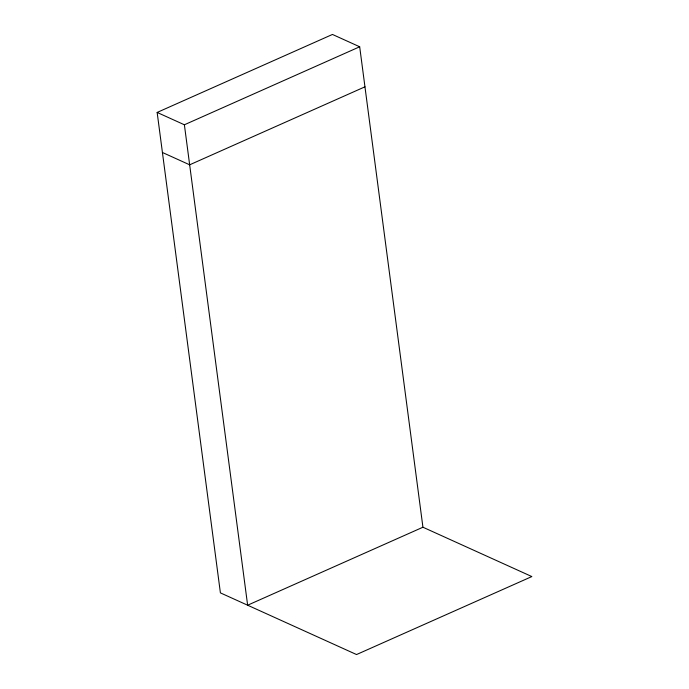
<?xml version="1.0" encoding="UTF-8"?>
<svg xmlns="http://www.w3.org/2000/svg" width="689" height="689" viewBox="0 0 689 689"><rect width="100%" height="100%" fill="white"/><g stroke="black" fill="none" stroke-linecap="round" stroke-linejoin="round"><path stroke-width="1.03" d="M157.152 112.436L332.46 34.45L359.684 46.783L422.934 527.223L531.848 576.564L356.54 654.55L220.402 592.876L157.152 112.436L184.385 124.778L359.684 46.783M364.955 86.823L189.656 164.809L162.423 152.476M422.934 527.223L247.635 605.209L184.385 124.778"/></g></svg>
